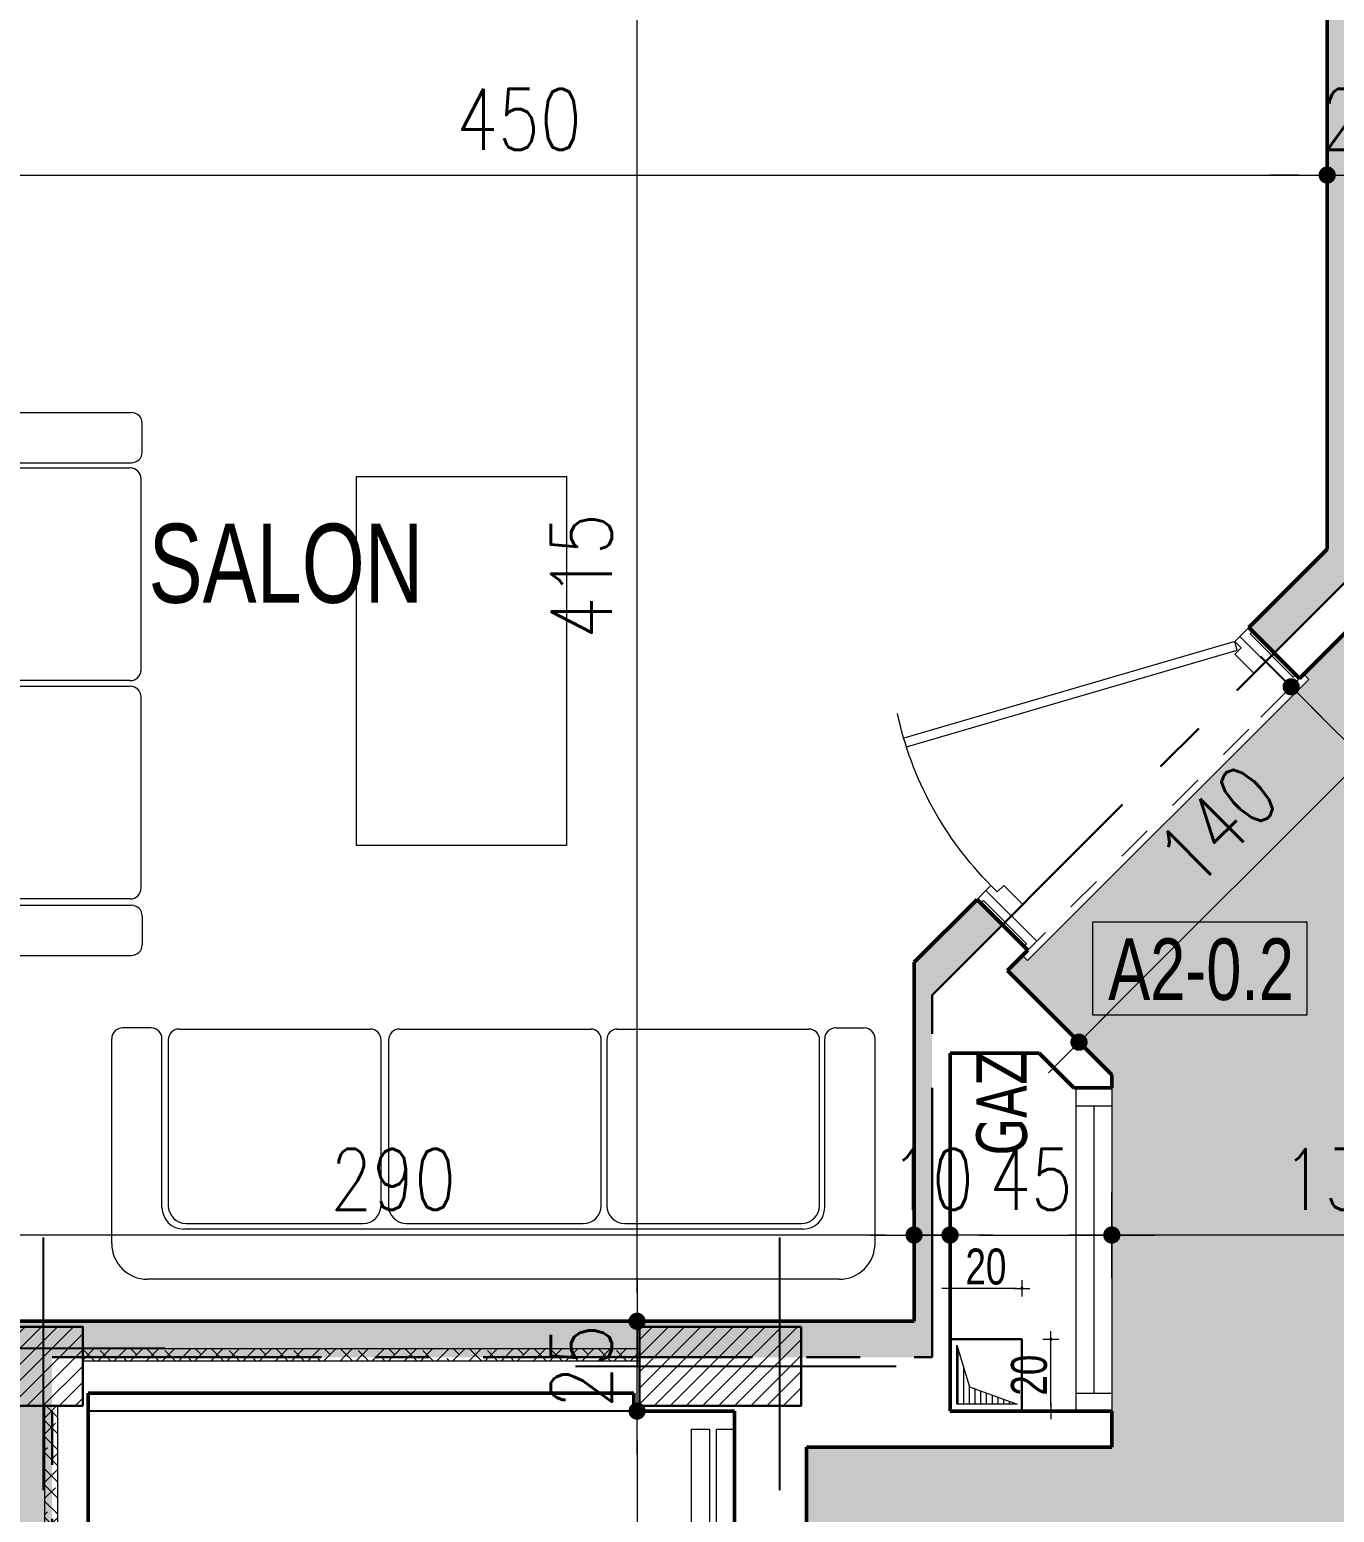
# Model space of a CAD drawing. Header units: millimetres. Extents: x 906 to 2589, y -1235 to -637.
# Drawn here: x 2508.389 to 2512.021, y -1219.846 to -1215.718 of the extents above; entities that cross this region are included whole.
import ezdxf
from ezdxf.enums import TextEntityAlignment as Align

# ---------------------------------------------------------------- set-up
doc = ezdxf.new("R2010")
doc.units = ezdxf.units.MM
for name, pattern in [('AXES', [2, 1.25, -0.25, 0.25, -0.25]), ('CONTINU', [0]), ('HIDDEN', [0.375, 0.25, -0.125])]:
    doc.linetypes.add(name, pattern=pattern)
doc.layers.get('DEFPOINTS').update_dxf_attribs({"color": 255, "lineweight": 13})
for name, color, linetype, lineweight in [('A-signe', 7, 'Continuous', 9), ('APPUITS', 7, 'Continuous', 18), ('ASCENSSEUR', 101, 'Continuous', 20), ('AXE LIMITE', 1, 'AXES', 30), ('DIM.', 4, 'Continuous', 25), ('DOUBLE CLOISON', 41, 'Continuous', 13), ('Extracteur cuisine 300m3', 7, 'Continuous', 20), ('GAINE', 7, 'Continuous', 20), ('HACHURE POTEAUX', 7, 'Continuous', 15), ('HALL + COULOIR -HATCH', 71, 'Continuous', 15), ('interrompu', 7, 'HIDDEN', 15), ('MENUISERIE', 7, 'Continuous', 13), ('MEUBLE', 35, 'Continuous', 15), ('MUR 0.25', 7, 'Continuous', 25), ('MUR 0.40', 7, 'Continuous', 40), ('MUR 0.5', 7, 'Continuous', 50), ('POTEAUX ARCH', 7, 'Continuous', 30), ('POTEAUX HACHURE', 7, 'Continuous', 15), ('TEXTE', 7, 'Continuous', 20)]:
    doc.layers.add(name, color=color, linetype=linetype, lineweight=lineweight)
for name, color, linetype in [('AXE', 7, 'AXES'), ('TEINTE 3', 150, 'Continuous'), ('TEINTE SC', 254, 'Continuous')]:
    doc.layers.add(name, color=color, linetype=linetype)
doc.styles.add('atef', font='romans.shx', dxfattribs={"width": 0.8})
doc.styles.add('COTE', font='verdana.ttf', dxfattribs={"width": 0.7})
doc.styles.add('STYLE17', font='swisscl.ttf')
doc.styles.add('STYLE4', font='swisscl.ttf')
doc.dimstyles.new('COTEXT', dxfattribs={"dimscale": 0, "dimtxt": 0.17, "dimasz": 0.08, "dimexe": 0.015, "dimexo": 0.015, "dimgap": 0.07, "dimtad": 1, "dimdec": 0, "dimlfac": 100, "dimzin": 0, "dimdsep": 46, "dimtxsty": 'atef', "dimblk": 'SIG2', "dimcen": 0.15, "dimse1": 1, "dimse2": 1, "dimclrd": 256, "dimclre": 6, "dimclrt": 2, "dimadec": 0, "dimazin": 0, "dimtfac": 0.5, "dimtdec": 0, "dimtix": 1, "dimtmove": 2, "dimatfit": 1, "dimldrblk": 'SIG2', "dimfxl": 0.18, "dimtolj": 1, "dimtzin": 0, "dimlwd": 18, "dimarcsym": 0})
doc.dimstyles.new('COTEXT PT - 1-50', dxfattribs={"dimscale": 0, "dimtxt": 0.1, "dimasz": 0.015, "dimexe": 0.015, "dimexo": 0.015, "dimgap": 0.009, "dimtad": 1, "dimdec": 0, "dimlfac": 100, "dimzin": 4, "dimdsep": 46, "dimtxsty": 'STYLE17', "dimblk": 'SIG2', "dimcen": 0.073, "dimse1": 1, "dimse2": 1, "dimclrd": 256, "dimclre": 6, "dimclrt": 2, "dimadec": 0, "dimazin": 1, "dimtfac": 0.5, "dimtdec": 0, "dimtix": 1, "dimtmove": 2, "dimatfit": 1, "dimldrblk": 'SIG2', "dimfxl": 0.18, "dimtolj": 1, "dimtzin": 0, "dimlwd": 18, "dimarcsym": 0})

# ---------------------------------------------------------------- blocks, each defined once
blk = doc.blocks.new('SIG2')
at = {"layer": 'A-signe'}
for p, q in [((0, 1.5), (0, 0.5)), ((-1.5, 0), (-0.5, 0)), ((-0.5, 0), (0.5, 0)), ((0, 0.5), (0, -0.5)), ((0.5, 0), (1.5, 0)), ((0, -0.5), (0, -1.5))]:
    blk.add_line(p, q, dxfattribs=at)
at = {"layer": 'A-signe', "const_width": 0.3}
blk.add_lwpolyline([(-0.15, 0, 1), (0.15, 0, 1)], format="xyb", close=True, dxfattribs=at)
blk = doc.blocks.new('*D621')
at = {"layer": 'DEFPOINTS', "color": 0, "transparency": 16777216}
for p in [(2510.1821, -1219.564), (2510.0798, -1221.364), (2510.1821, -1221.364)]:
    blk.add_point(p, dxfattribs=at)
at = {"layer": 'DIM.', "lineweight": 18, "transparency": 16777216}
blk.add_line((2510.0798, -1219.644), (2510.0798, -1221.284), dxfattribs=at)
at = {"layer": 'DIM.', "lineweight": 18, "transparency": 16777216, "xscale": 0.08, "yscale": 0.08, "zscale": 0.08}
for p, rotation in [((2510.0798, -1219.564), 90), ((2510.0798, -1221.364), 270)]:
    blk.add_blockref('SIG2', p, dxfattribs=dict(at, rotation=rotation))
at = {"layer": 'DIM.', "color": 2, "transparency": 16777216, "insert": (2509.9248, -1220.464), "char_height": 0.17, "attachment_point": 5, "rotation": 90, "style": 'atef'}
blk.add_mtext('\\A1;180', dxfattribs=at)
blk = doc.blocks.new('PORTE')
at = {"layer": 'MENUISERIE'}
for p, q in [((0.02, 0), (0.8619, 0.4613)), ((0.8736, 0.4392), (0.0325, -0.0217)), ((0.0325, -0.0217), (0.02, 0))]:
    blk.add_line(p, q, dxfattribs=at)
for points in [[(0, 0), (0.02, 0), (0.02, -0.025), (0.045, -0.025), (0.045, -0.1), (0, -0.1)], [(1, 0), (0.98, 0), (0.98, -0.025), (0.955, -0.025), (0.955, -0.1), (1, -0.1)]]:
    blk.add_lwpolyline(points, dxfattribs=at)
blk.add_arc((0.02, 0), 0.96, 360, 32.9567, dxfattribs=at)
blk = doc.blocks.new('PORTE 1.00')
at = {"layer": 'MENUISERIE'}
blk.add_blockref('PORTE', (0, 0), dxfattribs=at)
blk = doc.blocks.new('*D637')
at = {"layer": 'DEFPOINTS', "color": 0, "transparency": 16777216}
for p in [(2511.4015, -1218.6921), (2512.7015, -1218.7475), (2511.4015, -1219.0738)]:
    blk.add_point(p, dxfattribs=at)
at = {"layer": 'DIM.', "lineweight": 18, "transparency": 16777216}
blk.add_line((2512.6215, -1219.0738), (2511.4815, -1219.0738), dxfattribs=at)
at = {"layer": 'DIM.', "lineweight": 18, "transparency": 16777216, "xscale": 0.08, "yscale": 0.08, "zscale": 0.08, "rotation": 180}
blk.add_blockref('SIG2', (2511.4015, -1219.0738), dxfattribs=at)
at = {"layer": 'DIM.', "lineweight": 18, "transparency": 16777216, "xscale": 0.08, "yscale": 0.08, "zscale": 0.08}
blk.add_blockref('SIG2', (2512.7015, -1219.0738), dxfattribs=at)
at = {"layer": 'DIM.', "color": 2, "transparency": 16777216, "insert": (2512.0515, -1218.9188), "char_height": 0.17, "attachment_point": 5, "style": 'atef'}
blk.add_mtext('\\A1;130', dxfattribs=at)
blk = doc.blocks.new('*D638')
at = {"layer": 'DEFPOINTS', "color": 0, "transparency": 16777216}
for p in [(2510.951, -1218.4684), (2510.851, -1218.8508), (2510.851, -1219.0738)]:
    blk.add_point(p, dxfattribs=at)
at = {"layer": 'DIM.', "lineweight": 18, "transparency": 16777216}
for p, q in [((2510.771, -1219.0738), (2510.691, -1219.0738)), ((2510.951, -1219.0738), (2510.851, -1219.0738)), ((2511.031, -1219.0738), (2511.111, -1219.0738))]:
    blk.add_line(p, q, dxfattribs=at)
at = {"layer": 'DIM.', "lineweight": 18, "transparency": 16777216, "xscale": 0.08, "yscale": 0.08, "zscale": 0.08}
blk.add_blockref('SIG2', (2510.851, -1219.0738), dxfattribs=at)
at = {"layer": 'DIM.', "lineweight": 18, "transparency": 16777216, "xscale": 0.08, "yscale": 0.08, "zscale": 0.08, "rotation": 180}
blk.add_blockref('SIG2', (2510.951, -1219.0738), dxfattribs=at)
at = {"layer": 'DIM.', "color": 2, "transparency": 16777216, "insert": (2510.901, -1218.9188), "char_height": 0.17, "attachment_point": 5, "style": 'atef'}
blk.add_mtext('\\A1;10', dxfattribs=at)
blk = doc.blocks.new('*D639')
at = {"layer": 'DEFPOINTS', "color": 0, "transparency": 16777216}
for p in [(2507.951, -1219.0738), (2510.851, -1219.364), (2507.951, -1219.414)]:
    blk.add_point(p, dxfattribs=at)
at = {"layer": 'DIM.', "lineweight": 18, "transparency": 16777216}
blk.add_line((2510.771, -1219.0738), (2508.031, -1219.0738), dxfattribs=at)
at = {"layer": 'DIM.', "lineweight": 18, "transparency": 16777216, "xscale": 0.08, "yscale": 0.08, "zscale": 0.08, "rotation": 180}
blk.add_blockref('SIG2', (2507.951, -1219.0738), dxfattribs=at)
at = {"layer": 'DIM.', "lineweight": 18, "transparency": 16777216, "xscale": 0.08, "yscale": 0.08, "zscale": 0.08}
blk.add_blockref('SIG2', (2510.851, -1219.0738), dxfattribs=at)
at = {"layer": 'DIM.', "color": 2, "transparency": 16777216, "insert": (2509.401, -1218.9188), "char_height": 0.17, "attachment_point": 5, "style": 'atef'}
blk.add_mtext('\\A1;290', dxfattribs=at)
blk = doc.blocks.new('*D641')
at = {"layer": 'DEFPOINTS', "color": 0, "transparency": 16777216}
for p in [(2509.9179, -1219.314), (2510.0798, -1219.314), (2509.9179, -1219.564)]:
    blk.add_point(p, dxfattribs=at)
at = {"layer": 'DIM.', "lineweight": 18, "transparency": 16777216}
for p, q in [((2510.0798, -1219.234), (2510.0798, -1219.154)), ((2510.0798, -1219.564), (2510.0798, -1219.314)), ((2510.0798, -1219.644), (2510.0798, -1219.724))]:
    blk.add_line(p, q, dxfattribs=at)
at = {"layer": 'DIM.', "lineweight": 18, "transparency": 16777216, "xscale": 0.08, "yscale": 0.08, "zscale": 0.08}
for p, rotation in [((2510.0798, -1219.314), 270), ((2510.0798, -1219.564), 90)]:
    blk.add_blockref('SIG2', p, dxfattribs=dict(at, rotation=rotation))
at = {"layer": 'DIM.', "color": 2, "transparency": 16777216, "insert": (2509.9248, -1219.439), "char_height": 0.17, "attachment_point": 5, "rotation": 90, "style": 'atef'}
blk.add_mtext('\\A1;25', dxfattribs=at)
blk = doc.blocks.new('*D642')
at = {"layer": 'DEFPOINTS', "color": 0, "transparency": 16777216}
for p in [(2510.0798, -1215.164), (2510.6239, -1215.164), (2509.9179, -1219.314)]:
    blk.add_point(p, dxfattribs=at)
at = {"layer": 'DIM.', "lineweight": 18, "transparency": 16777216}
blk.add_line((2510.0798, -1219.234), (2510.0798, -1215.244), dxfattribs=at)
at = {"layer": 'DIM.', "lineweight": 18, "transparency": 16777216, "xscale": 0.08, "yscale": 0.08, "zscale": 0.08}
for p, rotation in [((2510.0798, -1215.164), 90), ((2510.0798, -1219.314), 270)]:
    blk.add_blockref('SIG2', p, dxfattribs=dict(at, rotation=rotation))
at = {"layer": 'DIM.', "color": 2, "transparency": 16777216, "insert": (2509.9248, -1217.239), "char_height": 0.17, "attachment_point": 5, "rotation": 90, "style": 'atef'}
blk.add_mtext('\\A1;415', dxfattribs=at)
blk = doc.blocks.new('*D815')
at = {"layer": 'DEFPOINTS', "color": 0, "transparency": 16777216}
for p in [(2507.501, -1215.314), (2512.001, -1215.314), (2512.001, -1216.1226)]:
    blk.add_point(p, dxfattribs=at)
at = {"layer": 'DIM.', "lineweight": 18, "transparency": 16777216}
blk.add_line((2507.581, -1216.1226), (2511.921, -1216.1226), dxfattribs=at)
at = {"layer": 'DIM.', "lineweight": 18, "transparency": 16777216, "xscale": 0.08, "yscale": 0.08, "zscale": 0.08, "rotation": 180}
blk.add_blockref('SIG2', (2507.501, -1216.1226), dxfattribs=at)
at = {"layer": 'DIM.', "lineweight": 18, "transparency": 16777216, "xscale": 0.08, "yscale": 0.08, "zscale": 0.08}
blk.add_blockref('SIG2', (2512.001, -1216.1226), dxfattribs=at)
at = {"layer": 'DIM.', "color": 2, "transparency": 16777216, "insert": (2509.751, -1215.9676), "char_height": 0.17, "attachment_point": 5, "style": 'atef'}
blk.add_mtext('\\A1;450', dxfattribs=at)
blk = doc.blocks.new('*D816')
at = {"layer": 'DEFPOINTS', "color": 0, "transparency": 16777216}
for p in [(2512.001, -1215.314), (2512.201, -1215.3637), (2512.201, -1216.1226)]:
    blk.add_point(p, dxfattribs=at)
at = {"layer": 'DIM.', "lineweight": 18, "transparency": 16777216}
for p, q in [((2511.921, -1216.1226), (2511.841, -1216.1226)), ((2512.001, -1216.1226), (2512.201, -1216.1226)), ((2512.281, -1216.1226), (2512.361, -1216.1226))]:
    blk.add_line(p, q, dxfattribs=at)
at = {"layer": 'DIM.', "lineweight": 18, "transparency": 16777216, "xscale": 0.08, "yscale": 0.08, "zscale": 0.08}
blk.add_blockref('SIG2', (2512.001, -1216.1226), dxfattribs=at)
at = {"layer": 'DIM.', "lineweight": 18, "transparency": 16777216, "xscale": 0.08, "yscale": 0.08, "zscale": 0.08, "rotation": 180}
blk.add_blockref('SIG2', (2512.201, -1216.1226), dxfattribs=at)
at = {"layer": 'DIM.', "color": 2, "transparency": 16777216, "insert": (2512.101, -1215.9676), "char_height": 0.17, "attachment_point": 5, "style": 'atef'}
blk.add_mtext('\\A1;20', dxfattribs=at)
blk = doc.blocks.new('*D674')
at = {"layer": 'DEFPOINTS', "color": 0, "transparency": 16777216}
for p in [(2510.951, -1219.2224), (2510.951, -1219.264), (2511.151, -1219.264)]:
    blk.add_point(p, dxfattribs=at)
at = {"layer": 'DIM.', "lineweight": 18, "transparency": 16777216}
blk.add_line((2511.136, -1219.2224), (2510.966, -1219.2224), dxfattribs=at)
at = {"layer": 'DIM.', "lineweight": 18, "transparency": 16777216, "xscale": 0.01499999999999997, "yscale": 0.01499999999999997, "zscale": 0.01499999999999997, "rotation": 180}
blk.add_blockref('SIG2', (2510.951, -1219.2224), dxfattribs=at)
at = {"layer": 'DIM.', "lineweight": 18, "transparency": 16777216, "xscale": 0.01499999999999997, "yscale": 0.01499999999999997, "zscale": 0.01499999999999997}
blk.add_blockref('SIG2', (2511.151, -1219.2224), dxfattribs=at)
at = {"layer": 'DIM.', "color": 2, "transparency": 16777216, "insert": (2511.051, -1219.1622), "char_height": 0.1, "attachment_point": 5, "style": 'STYLE17'}
blk.add_mtext('\\A1;20', dxfattribs=at)
blk = doc.blocks.new('*D1043')
at = {"layer": 'DEFPOINTS', "color": 0, "transparency": 16777216}
for p in [(2511.4015, -1219.0738), (2510.9511, -1219.364), (2511.4015, -1219.364)]:
    blk.add_point(p, dxfattribs=at)
at = {"layer": 'DIM.', "lineweight": 18, "transparency": 16777216}
blk.add_line((2511.0311, -1219.0738), (2511.3215, -1219.0738), dxfattribs=at)
at = {"layer": 'DIM.', "lineweight": 18, "transparency": 16777216, "xscale": 0.08, "yscale": 0.08, "zscale": 0.08, "rotation": 180}
blk.add_blockref('SIG2', (2510.9511, -1219.0738), dxfattribs=at)
at = {"layer": 'DIM.', "lineweight": 18, "transparency": 16777216, "xscale": 0.08, "yscale": 0.08, "zscale": 0.08}
blk.add_blockref('SIG2', (2511.4015, -1219.0738), dxfattribs=at)
at = {"layer": 'DIM.', "color": 2, "transparency": 16777216, "insert": (2511.1763, -1218.9188), "char_height": 0.17, "attachment_point": 5, "style": 'atef'}
blk.add_mtext('\\A1;45', dxfattribs=at)
blk = doc.blocks.new('*D1044')
at = {"layer": 'DEFPOINTS', "color": 0, "transparency": 16777216}
for p in [(2511.1511, -1219.364), (2511.2316, -1219.364), (2511.1511, -1219.564)]:
    blk.add_point(p, dxfattribs=at)
at = {"layer": 'DIM.', "lineweight": 18, "transparency": 16777216}
blk.add_line((2511.2316, -1219.549), (2511.2316, -1219.379), dxfattribs=at)
at = {"layer": 'DIM.', "lineweight": 18, "transparency": 16777216, "xscale": 0.01499999999999997, "yscale": 0.01499999999999997, "zscale": 0.01499999999999997}
for p, rotation in [((2511.2316, -1219.364), 90), ((2511.2316, -1219.564), 270)]:
    blk.add_blockref('SIG2', p, dxfattribs=dict(at, rotation=rotation))
at = {"layer": 'DIM.', "color": 2, "transparency": 16777216, "insert": (2511.1714, -1219.464), "char_height": 0.1, "attachment_point": 5, "rotation": 90, "style": 'STYLE17'}
blk.add_mtext('\\A1;20', dxfattribs=at)
blk = doc.blocks.new('*D1055')
at = {"layer": 'DEFPOINTS', "color": 0, "transparency": 16777216}
for p in [(2512.101, -1217.3472), (2511.9009, -1217.5473), (2513.0913, -1218.3376)]:
    blk.add_point(p, dxfattribs=at)
at = {"layer": 'DIM.', "lineweight": 18, "transparency": 16777216}
blk.add_line((2512.8347, -1218.4811), (2511.9575, -1217.6039), dxfattribs=at)
at = {"layer": 'DIM.', "lineweight": 18, "transparency": 16777216, "xscale": 0.08, "yscale": 0.08, "zscale": 0.08}
for p, rotation in [((2511.9009, -1217.5473), 135.0000000000066), ((2512.8913, -1218.5377), 315.0000000000066)]:
    blk.add_blockref('SIG2', p, dxfattribs=dict(at, rotation=rotation))
at = {"layer": 'DIM.', "color": 2, "transparency": 16777216, "insert": (2512.5057, -1217.9329), "char_height": 0.17, "attachment_point": 5, "rotation": 315, "style": 'atef'}
blk.add_mtext('\\A1;140', dxfattribs=at)
blk = doc.blocks.new('*D1056')
at = {"layer": 'DEFPOINTS', "color": 0, "transparency": 16777216}
for p in [(2512.101, -1217.3472), (2512.3004, -1217.5466), (2511.1107, -1218.3375)]:
    blk.add_point(p, dxfattribs=at)
at = {"layer": 'DIM.', "lineweight": 18, "transparency": 16777216}
blk.add_line((2511.3667, -1218.4803), (2512.2438, -1217.6032), dxfattribs=at)
at = {"layer": 'DIM.', "lineweight": 18, "transparency": 16777216, "xscale": 0.08, "yscale": 0.08, "zscale": 0.08}
for p, rotation in [((2512.3004, -1217.5466), 45.00000000002631), ((2511.3101, -1218.5369), 225.0000000000263)]:
    blk.add_blockref('SIG2', p, dxfattribs=dict(at, rotation=rotation))
at = {"layer": 'DIM.', "color": 2, "transparency": 16777216, "insert": (2511.6956, -1217.9321), "char_height": 0.17, "attachment_point": 5, "rotation": 45, "style": 'atef'}
blk.add_mtext('\\A1;140', dxfattribs=at)
blk = doc.blocks.new('Sofa3P')
for p, q in [((-0.9625, 0), (0.9625, 0)), ((-1.0625, -0.1), (-1.0625, -0.6699)), ((1.0625, -0.1), (1.0625, -0.6699)), ((-0.8625, -0.14), (0.8625, -0.14)), ((-0.3659, -0.1553), (-0.8582, -0.1553)), ((0.2417, -0.1553), (-0.2505, -0.1553)), ((0.855, -0.1553), (0.3627, -0.1553)), ((-0.9225, -0.2), (-0.9225, -0.6699)), ((-0.9082, -0.2053), (-0.9082, -0.6667)), ((-0.3159, -0.6667), (-0.3159, -0.2053)), ((-0.3005, -0.2053), (-0.3005, -0.6667)), ((0.2917, -0.6667), (0.2917, -0.2053)), ((0.3127, -0.2053), (0.3127, -0.6667)), ((0.905, -0.6667), (0.905, -0.2053)), ((0.9225, -0.2), (0.9225, -0.6699)), ((-0.9525, -0.6999), (-1.0325, -0.6999)), ((-0.3459, -0.6967), (-0.8782, -0.6967)), ((0.2617, -0.6967), (-0.2705, -0.6967)), ((0.875, -0.6967), (0.3427, -0.6967)), ((0.9525, -0.6999), (1.0325, -0.6999))]:
    blk.add_line(p, q)
for centre, radius, start, end in [((-0.9625, -0.1), 0.1, 90, 180), ((0.9625, -0.1), 0.1, 0, 90), ((-0.8625, -0.2), 0.06, 90, 180), ((-0.8582, -0.2053), 0.05, 90, 180), ((-0.3659, -0.2053), 0.05, 0, 90), ((-0.2505, -0.2053), 0.05, 90, 180), ((0.2417, -0.2053), 0.05, 0, 90), ((0.3627, -0.2053), 0.05, 90, 180), ((0.855, -0.2053), 0.05, 0, 90), ((0.8625, -0.2), 0.06, 0, 90), ((-1.0325, -0.6699), 0.03, 180, 270), ((-0.9525, -0.6699), 0.03, 270, 0), ((-0.8782, -0.6667), 0.03, 180, 270), ((-0.3459, -0.6667), 0.03, 270, 0), ((-0.2705, -0.6667), 0.03, 180, 270), ((0.2617, -0.6667), 0.03, 270, 0), ((0.3427, -0.6667), 0.03, 180, 270), ((0.875, -0.6667), 0.03, 270, 0), ((0.9525, -0.6699), 0.03, 180, 270), ((1.0325, -0.6699), 0.03, 270, 0)]:
    blk.add_arc(centre, radius, start, end)
blk = doc.blocks.new('Sofa2P')
for p, q in [((0.6559, 0), (-0.6559, 0)), ((-0.7559, -0.1), (-0.7559, -0.6699)), ((0.7559, -0.1), (0.7559, -0.6699)), ((0.5559, -0.14), (-0.5559, -0.14)), ((-0.5484, -0.1553), (-0.0561, -0.1553)), ((0.0593, -0.1553), (0.5516, -0.1553)), ((-0.6159, -0.2), (-0.6159, -0.6699)), ((-0.5983, -0.6667), (-0.5983, -0.2053)), ((-0.0061, -0.2053), (-0.0061, -0.6667)), ((-0.0061, -0.2053), (-0.0061, -0.6667)), ((0.0093, -0.6667), (0.0093, -0.2053)), ((0.6016, -0.2053), (0.6016, -0.6667)), ((0.6159, -0.2), (0.6159, -0.6699)), ((-0.6459, -0.6999), (-0.7259, -0.6999)), ((-0.5684, -0.6967), (-0.0361, -0.6967)), ((0.0393, -0.6967), (0.5716, -0.6967)), ((0.6459, -0.6999), (0.7259, -0.6999))]:
    blk.add_line(p, q)
for centre, radius, start, end in [((-0.6559, -0.1), 0.1, 90, 180), ((0.6559, -0.1), 0.1, 0, 90), ((-0.5559, -0.2), 0.06, 90, 180), ((-0.5484, -0.2053), 0.05, 90, 180), ((-0.0561, -0.2053), 0.05, 0, 90), ((-0.0561, -0.2053), 0.05, 0, 90), ((0.0593, -0.2053), 0.05, 90, 180), ((0.5516, -0.2053), 0.05, 0, 90), ((0.5559, -0.2), 0.06, 0, 90), ((-0.7259, -0.6699), 0.03, 180, 270), ((-0.6459, -0.6699), 0.03, 270, 0), ((-0.5684, -0.6667), 0.03, 180, 270), ((-0.0361, -0.6667), 0.03, 270, 0), ((-0.0361, -0.6667), 0.03, 270, 0), ((0.0393, -0.6667), 0.03, 180, 270), ((0.5716, -0.6667), 0.03, 270, 0), ((0.6459, -0.6699), 0.03, 180, 270), ((0.7259, -0.6699), 0.03, 270, 0)]:
    blk.add_arc(centre, radius, start, end)

msp = doc.modelspace()

# ---------------------------------------------------------------- hatches: boundary and pattern name
at = {"layer": 'DOUBLE CLOISON'}
h = msp.add_hatch(dxfattribs=at)
h.set_pattern_fill('ANSI38', color=256, scale=0.01)
h.set_pattern_definition([(45, (1403.643515, -260.87667), (-0.0224506403, 0.0224506403), []), (135, (1403.643515, -260.87667), (-0.0673519209, 0.0224506403), [0.079375, -0.047625])])
h.paths.add_polyline_path([(2508.5364, -1219.3898), (2510.0862, -1219.3898), (2510.0862, -1219.4249), (2508.5364, -1219.4249)])
h = msp.add_hatch(dxfattribs=at)
h.set_pattern_fill('ANSI38', color=256, scale=0.01, angle=-90)
h.set_pattern_definition([(315, (3466.97956, -114.65587), (0.0224506403, 0.0224506403), []), (45, (3466.97956, -114.65587), (0.0224506403, 0.0673519209), [0.079375, -0.047625])])
h.paths.add_polyline_path([(2508.4665, -1219.5488), (2508.4665, -1221.3785), (2508.4313, -1221.3785), (2508.4313, -1219.5488)])
at = {"layer": 'HACHURE POTEAUX'}
h = msp.add_hatch(dxfattribs=at)
h.set_pattern_fill('ANSI31', color=256, scale=0.005, angle=45)
h.set_pattern_definition([(90, (1405.343334, -185.656913), (-0.015875, 2e-18), [])])
h.paths.add_polyline_path([(2511.138, -1219.5443), (2510.9699, -1219.5443), (2510.9699, -1219.3803), (2511.0055, -1219.4966)])
at = {"layer": 'POTEAUX HACHURE'}
h = msp.add_hatch(dxfattribs=at)
h.set_pattern_fill('ANSI31', color=256, scale=0.01)
h.set_pattern_definition([(45, (1408.643538, -319.24866), (-0.0224506403, 0.0224506403), [])])
h.paths.add_polyline_path([(2507.866, -1219.3291), (2508.5364, -1219.329), (2508.5364, -1219.549), (2507.866, -1219.549)])
h = msp.add_hatch(dxfattribs=at)
h.set_pattern_fill('ANSI31', color=256, scale=0.01)
h.set_pattern_definition([(45, (1408.593538, -319.24866), (-0.0224506403, 0.0224506403), [])])
h.paths.add_polyline_path([(2510.5363, -1219.329), (2510.0862, -1219.329), (2510.0862, -1219.549), (2510.5363, -1219.549)])
at = {"layer": 'TEINTE 3', "linetype": 'CONTINU'}
h = msp.add_hatch(color=256, dxfattribs=at)
h.dxf.hatch_style = 1
h.paths.add_polyline_path([(2512.101, -1213.464), (2512.001, -1213.464), (2512.001, -1214.564), (2511.901, -1214.564), (2511.901, -1214.914), (2512.001, -1214.914), (2512.001, -1217.1644), (2511.7828, -1217.3826), (2511.8535, -1217.4533), (2512.101, -1217.2058)])
h = msp.add_hatch(color=256, dxfattribs=at)
h.dxf.hatch_style = 1
h.paths.add_polyline_path([(2508.101, -1216.364), (2507.501, -1216.364), (2507.501, -1216.214), (2507.401, -1216.214), (2507.401, -1216.364), (2507.1067, -1216.364), (2507.1067, -1216.464), (2507.851, -1216.464), (2507.851, -1218.0041), (2507.951, -1218.0006), (2507.951, -1216.894), (2508.101, -1216.894)])
h.paths.add_polyline_path([(2508.4513, -1219.414), (2509.4513, -1219.414), (2509.446, -1219.314), (2508.5513, -1219.314), (2507.951, -1219.314), (2507.951, -1218.0006), (2507.851, -1218.0041), (2507.851, -1219.464), (2507.851, -1219.564), (2507.851, -1219.664), (2507.951, -1219.664), (2507.951, -1219.564), (2508.3513, -1219.564), (2508.3513, -1220.1469), (2508.4513, -1220.1311)])
h = msp.add_hatch(color=256, dxfattribs=at)
h.dxf.hatch_style = 1
h.paths.add_polyline_path([(2510.901, -1218.4058), (2511.0969, -1218.2099), (2511.0262, -1218.1392), (2510.851, -1218.3144), (2510.851, -1219.314), (2509.446, -1219.314), (2509.4513, -1219.414), (2510.901, -1219.414)])
at = {"layer": 'TEINTE SC'}
h = msp.add_hatch(color=256, dxfattribs=at)
h.dxf.hatch_style = 1
h.paths.add_polyline_path([(2510.6213, -1223.7558), (2510.6013, -1223.7558), (2510.6013, -1223.964), (2510.701, -1223.964), (2510.701, -1224.2658), (2510.721, -1224.2658), (2510.721, -1225.3734), (2510.701, -1225.3734), (2510.701, -1228.264), (2512.251, -1228.264), (2512.251, -1226.544), (2512.201, -1226.544), (2512.201, -1226.264), (2512.251, -1226.264), (2512.2509, -1226.13), (2512.2309, -1226.13), (2512.2309, -1225.0224), (2512.2509, -1225.0224), (2512.251, -1222.964), (2513.1513, -1222.964), (2513.1513, -1222.8337), (2513.1313, -1222.8337), (2513.1313, -1221.7983), (2513.1513, -1221.7983), (2513.1513, -1221.764), (2512.7015, -1221.764), (2512.7015, -1218.7275), (2513.0913, -1218.3376), (2513.0494, -1218.2957), (2513.0353, -1218.3098), (2512.2521, -1217.5267), (2512.2662, -1217.5125), (2512.101, -1217.3472), (2511.9357, -1217.5125), (2511.9498, -1217.5267), (2511.1666, -1218.3098), (2511.1525, -1218.2957), (2511.1107, -1218.3375), (2511.4015, -1218.6282), (2511.4015, -1219.664), (2510.5514, -1219.664), (2510.5513, -1221.364), (2510.6013, -1221.364), (2510.6013, -1221.6478), (2510.6213, -1221.6478), (2510.6213, -1222.5854), (2510.6013, -1222.5854), (2510.6013, -1222.8183), (2510.6213, -1222.8183)])

# ---------------------------------------------------------------- linework, layer by layer
at = {"layer": 'APPUITS'}
msp.add_lwpolyline([(2511.9357, -1217.5125), (2511.9498, -1217.5267), (2511.1666, -1218.3098), (2511.1525, -1218.2957)], dxfattribs=at)
at = {"layer": 'ASCENSSEUR'}
for points in [[(2510.2813, -1219.6139), (2510.2813, -1220.1755), (2510.2563, -1220.1755), (2510.2563, -1220.1506), (2510.2313, -1220.1506), (2510.2313, -1219.6139)], [(2510.3513, -1219.6139), (2510.3513, -1220.1755), (2510.3263, -1220.1755), (2510.3263, -1220.1506), (2510.3013, -1220.1506), (2510.3013, -1219.6139)]]:
    msp.add_lwpolyline(points, close=True, dxfattribs=at)
at = {"layer": 'AXE'}
for p, q in [((2508.4263, -1219.0809), (2508.4263, -1219.7839)), ((2510.4763, -1219.0809), (2510.4763, -1219.7839)), ((2507.608, -1219.389), (2508.7662, -1219.389)), ((2509.9081, -1219.439), (2510.8012, -1219.439))]:
    msp.add_line(p, q, dxfattribs=at)
at = {"layer": 'AXE LIMITE', "ltscale": 0.6}
msp.add_lwpolyline([(2505.201, -1220.614), (2508.4513, -1220.614), (2508.4513, -1219.414), (2510.901, -1219.414), (2510.901, -1218.4058), (2512.101, -1217.2058), (2512.101, -1213.464)], dxfattribs=at)
at = {"layer": 'DOUBLE CLOISON', "elevation": 0}
for points in [[(2508.5364, -1219.3898), (2510.0862, -1219.3898), (2510.0862, -1219.4249), (2508.5364, -1219.4249)], [(2508.4665, -1219.5488), (2508.4665, -1221.3785), (2508.4313, -1221.3785), (2508.4313, -1219.5488)]]:
    msp.add_lwpolyline(points, close=True, dxfattribs=at)
at = {"layer": 'GAINE', "flags": 128}
msp.add_lwpolyline([(2511.138, -1219.5443), (2510.9699, -1219.5443), (2510.9699, -1219.3803), (2511.0055, -1219.4966)], close=True, dxfattribs=at)
at = {"layer": 'HALL + COULOIR -HATCH', "linetype": 'Continuous'}
msp.add_lwpolyline([(2512.101, -1217.3472), (2511.9357, -1217.5125), (2511.9498, -1217.5267), (2511.1666, -1218.3098), (2511.1525, -1218.2957), (2511.1107, -1218.3375), (2511.4015, -1218.6282), (2511.4015, -1219.664), (2510.5514, -1219.664), (2510.5513, -1221.364), (2510.5513, -1221.364), (2510.6013, -1221.364), (2510.6013, -1221.364), (2510.6013, -1221.6478), (2510.6213, -1221.6478), (2510.6213, -1222.5854), (2510.6013, -1222.5854), (2510.6013, -1222.8183), (2510.6213, -1222.8183), (2510.6213, -1223.7558)], dxfattribs=at)
at = {"layer": 'interrompu', "ltscale": 0.2}
msp.add_line((2511.9242, -1217.524), (2511.1676, -1218.2806), dxfattribs=at)
at = {"layer": 'MENUISERIE'}
for p, q in [((2511.3015, -1218.664), (2511.3015, -1219.564)), ((2511.4015, -1218.664), (2511.4015, -1219.5678)), ((2511.3015, -1218.714), (2511.4015, -1218.714)), ((2511.3515, -1218.714), (2511.3515, -1219.514)), ((2511.3015, -1219.514), (2511.4015, -1219.514))]:
    msp.add_line(p, q, dxfattribs=at)
for points in [[(2511.7828, -1217.3826), (2511.758, -1217.4073), (2511.8994, -1217.5488), (2511.9242, -1217.524), (2511.9136, -1217.5134), (2511.9065, -1217.5205), (2511.7863, -1217.4003), (2511.7934, -1217.3932)], [(2511.0262, -1218.1392), (2511.0509, -1218.1144), (2511.1923, -1218.2559), (2511.1676, -1218.2806), (2511.157, -1218.27), (2511.164, -1218.2629), (2511.0438, -1218.1427), (2511.0368, -1218.1498)]]:
    msp.add_lwpolyline(points, close=True, dxfattribs=at)
at = {"layer": 'MEUBLE'}
msp.add_lwpolyline([(2509.2985, -1216.9614), (2509.8835, -1216.9614), (2509.8835, -1217.9892), (2509.2985, -1217.9892)], close=True, dxfattribs=at)
at = {"layer": 'MUR 0.25'}
msp.add_line((2510.0712, -1219.564), (2508.5513, -1219.564), dxfattribs=at)
at = {"layer": 'MUR 0.40', "lineweight": 30}
msp.add_lwpolyline([(2511.1511, -1219.564), (2511.1511, -1219.364), (2510.9511, -1219.364)], dxfattribs=at)
at = {"layer": 'MUR 0.5'}
for p, q in [((2512.001, -1214.914), (2512.001, -1217.1644)), ((2512.001, -1217.1644), (2511.7828, -1217.3826)), ((2511.7828, -1217.3826), (2511.9242, -1217.524)), ((2512.101, -1217.3472), (2511.9242, -1217.524)), ((2511.0262, -1218.1392), (2510.851, -1218.3144)), ((2511.0262, -1218.1392), (2511.1676, -1218.2806)), ((2511.1676, -1218.2806), (2511.1107, -1218.3375)), ((2510.851, -1218.3144), (2510.851, -1219.314)), ((2511.1107, -1218.3375), (2511.4015, -1218.6282)), ((2510.951, -1218.5672), (2510.951, -1219.564)), ((2510.951, -1218.5672), (2511.1991, -1218.5672)), ((2511.1991, -1218.5672), (2511.2959, -1218.664)), ((2511.4015, -1218.664), (2511.4015, -1218.6282)), ((2511.2959, -1218.664), (2511.4015, -1218.664)), ((2507.951, -1219.314), (2508.5513, -1219.314)), ((2508.5513, -1219.314), (2510.851, -1219.314)), ((2508.5513, -1221.364), (2508.5513, -1219.514)), ((2508.5513, -1219.514), (2510.0712, -1219.514)), ((2510.0712, -1219.564), (2510.0712, -1219.514)), ((2510.3513, -1219.564), (2510.0712, -1219.564)), ((2510.3513, -1219.564), (2510.3513, -1219.9976)), ((2510.951, -1219.564), (2511.4015, -1219.564)), ((2511.4015, -1219.664), (2511.4015, -1219.564)), ((2510.5513, -1219.9976), (2510.5513, -1219.664)), ((2510.5513, -1219.664), (2511.4015, -1219.664))]:
    msp.add_line(p, q, dxfattribs=at)
at = {"layer": 'POTEAUX ARCH'}
for points in [[(2507.866, -1219.329), (2508.5364, -1219.329), (2508.5364, -1219.549), (2507.866, -1219.549)], [(2510.5363, -1219.329), (2510.0862, -1219.329), (2510.0862, -1219.549), (2510.5363, -1219.549)]]:
    msp.add_lwpolyline(points, close=True, dxfattribs=at)
at = {"layer": 'TEXTE'}
msp.add_lwpolyline([(2511.3482, -1218.2019), (2511.9443, -1218.2019), (2511.9443, -1218.4617), (2511.3482, -1218.4617)], close=True, dxfattribs=at)

# ---------------------------------------------------------------- block references
at = {"layer": 'MENUISERIE', "xscale": -1, "rotation": 45}
msp.add_blockref('PORTE 1.00', (2511.758, -1217.4073), dxfattribs=at)
at = {"layer": 'MEUBLE'}
for name, p, rotation in [('Sofa2P', (2508.0022, -1217.5395), 90), ('Sofa3P', (2509.6797, -1219.1971), 180)]:
    msp.add_blockref(name, p, dxfattribs=dict(at, rotation=rotation))

# ---------------------------------------------------------------- texts
at = {"layer": 'Extracteur cuisine 300m3', "lineweight": 25, "style": 'COTE', "width": 0.7}
msp.add_text('GAZ', height=0.14, rotation=90, dxfattribs=at).set_placement((2511.1644, -1218.8524))
at = {"layer": 'TEXTE', "style": 'STYLE4'}
msp.add_text('SALON', height=0.22, dxfattribs=at).set_placement((2508.7199, -1217.3134))
msp.add_text('A2-0.2', height=0.17125, dxfattribs=at).set_placement((2511.65, -1218.4707), align=Align.BOTTOM_CENTER)

# ---------------------------------------------------------------- dimensions: what is measured, and where the dimension line sits
at = {"layer": 'DIM.'}
for base, p1, p2, dimstyle, picture, middle in [((2510.0798, -1215.164), (2509.9179, -1219.314), (2510.6239, -1215.164), 'COTEXT', '*D642', (2509.9248, -1217.239)), ((2510.0798, -1219.314), (2509.9179, -1219.564), (2509.9179, -1219.314), 'COTEXT', '*D641', (2509.9248, -1219.439)), ((2511.2316, -1219.364), (2511.1511, -1219.564), (2511.1511, -1219.364), 'COTEXT PT - 1-50', '*D1044', (2511.1714, -1219.464)), ((2510.0798, -1221.364), (2510.1821, -1219.564), (2510.1821, -1221.364), 'COTEXT', '*D621', (2509.9248, -1220.464))]:
    dim = msp.add_linear_dim(base=base, p1=p1, p2=p2, angle=90, dimstyle=dimstyle, override={"dimscale": 1}, dxfattribs=at)
    dim.commit()
    dim.dimension.update_dxf_attribs({"geometry": picture, "text_midpoint": middle})
for base, p1, p2, dimstyle, picture, middle in [((2512.001, -1216.1226), (2507.501, -1215.314), (2512.001, -1215.314), 'COTEXT', '*D815', (2509.751, -1215.9676)), ((2512.201, -1216.1226), (2512.001, -1215.314), (2512.201, -1215.3637), 'COTEXT', '*D816', (2512.101, -1215.9676)), ((2510.851, -1219.0738), (2510.951, -1218.4684), (2510.851, -1218.8508), 'COTEXT', '*D638', (2510.901, -1218.9188)), ((2511.4015, -1219.0738), (2512.7015, -1218.7475), (2511.4015, -1218.6921), 'COTEXT', '*D637', (2512.0515, -1218.9188)), ((2507.951, -1219.0738), (2510.851, -1219.364), (2507.951, -1219.414), 'COTEXT', '*D639', (2509.401, -1218.9188)), ((2511.4015, -1219.0738), (2510.9511, -1219.364), (2511.4015, -1219.364), 'COTEXT', '*D1043', (2511.1763, -1218.9188)), ((2510.951, -1219.2224), (2511.151, -1219.264), (2510.951, -1219.264), 'COTEXT PT - 1-50', '*D674', (2511.051, -1219.1622))]:
    dim = msp.add_linear_dim(base=base, p1=p1, p2=p2, dimstyle=dimstyle, override={"dimscale": 1}, dxfattribs=at)
    dim.commit()
    dim.dimension.update_dxf_attribs({"geometry": picture, "text_midpoint": middle})
for p1, distance, picture, middle in [((2511.1107, -1218.3375), -0.282, '*D1056', (2511.6956, -1217.9321)), ((2513.0913, -1218.3376), 0.2829, '*D1055', (2512.5057, -1217.9329))]:
    dim = msp.add_aligned_dim(p1=p1, p2=(2512.101, -1217.3472), distance=distance, dimstyle='COTEXT', override={"dimscale": 1}, dxfattribs=at)
    dim.commit()
    dim.dimension.update_dxf_attribs({"geometry": picture, "text_midpoint": middle})

doc.saveas('drawing.dxf')
